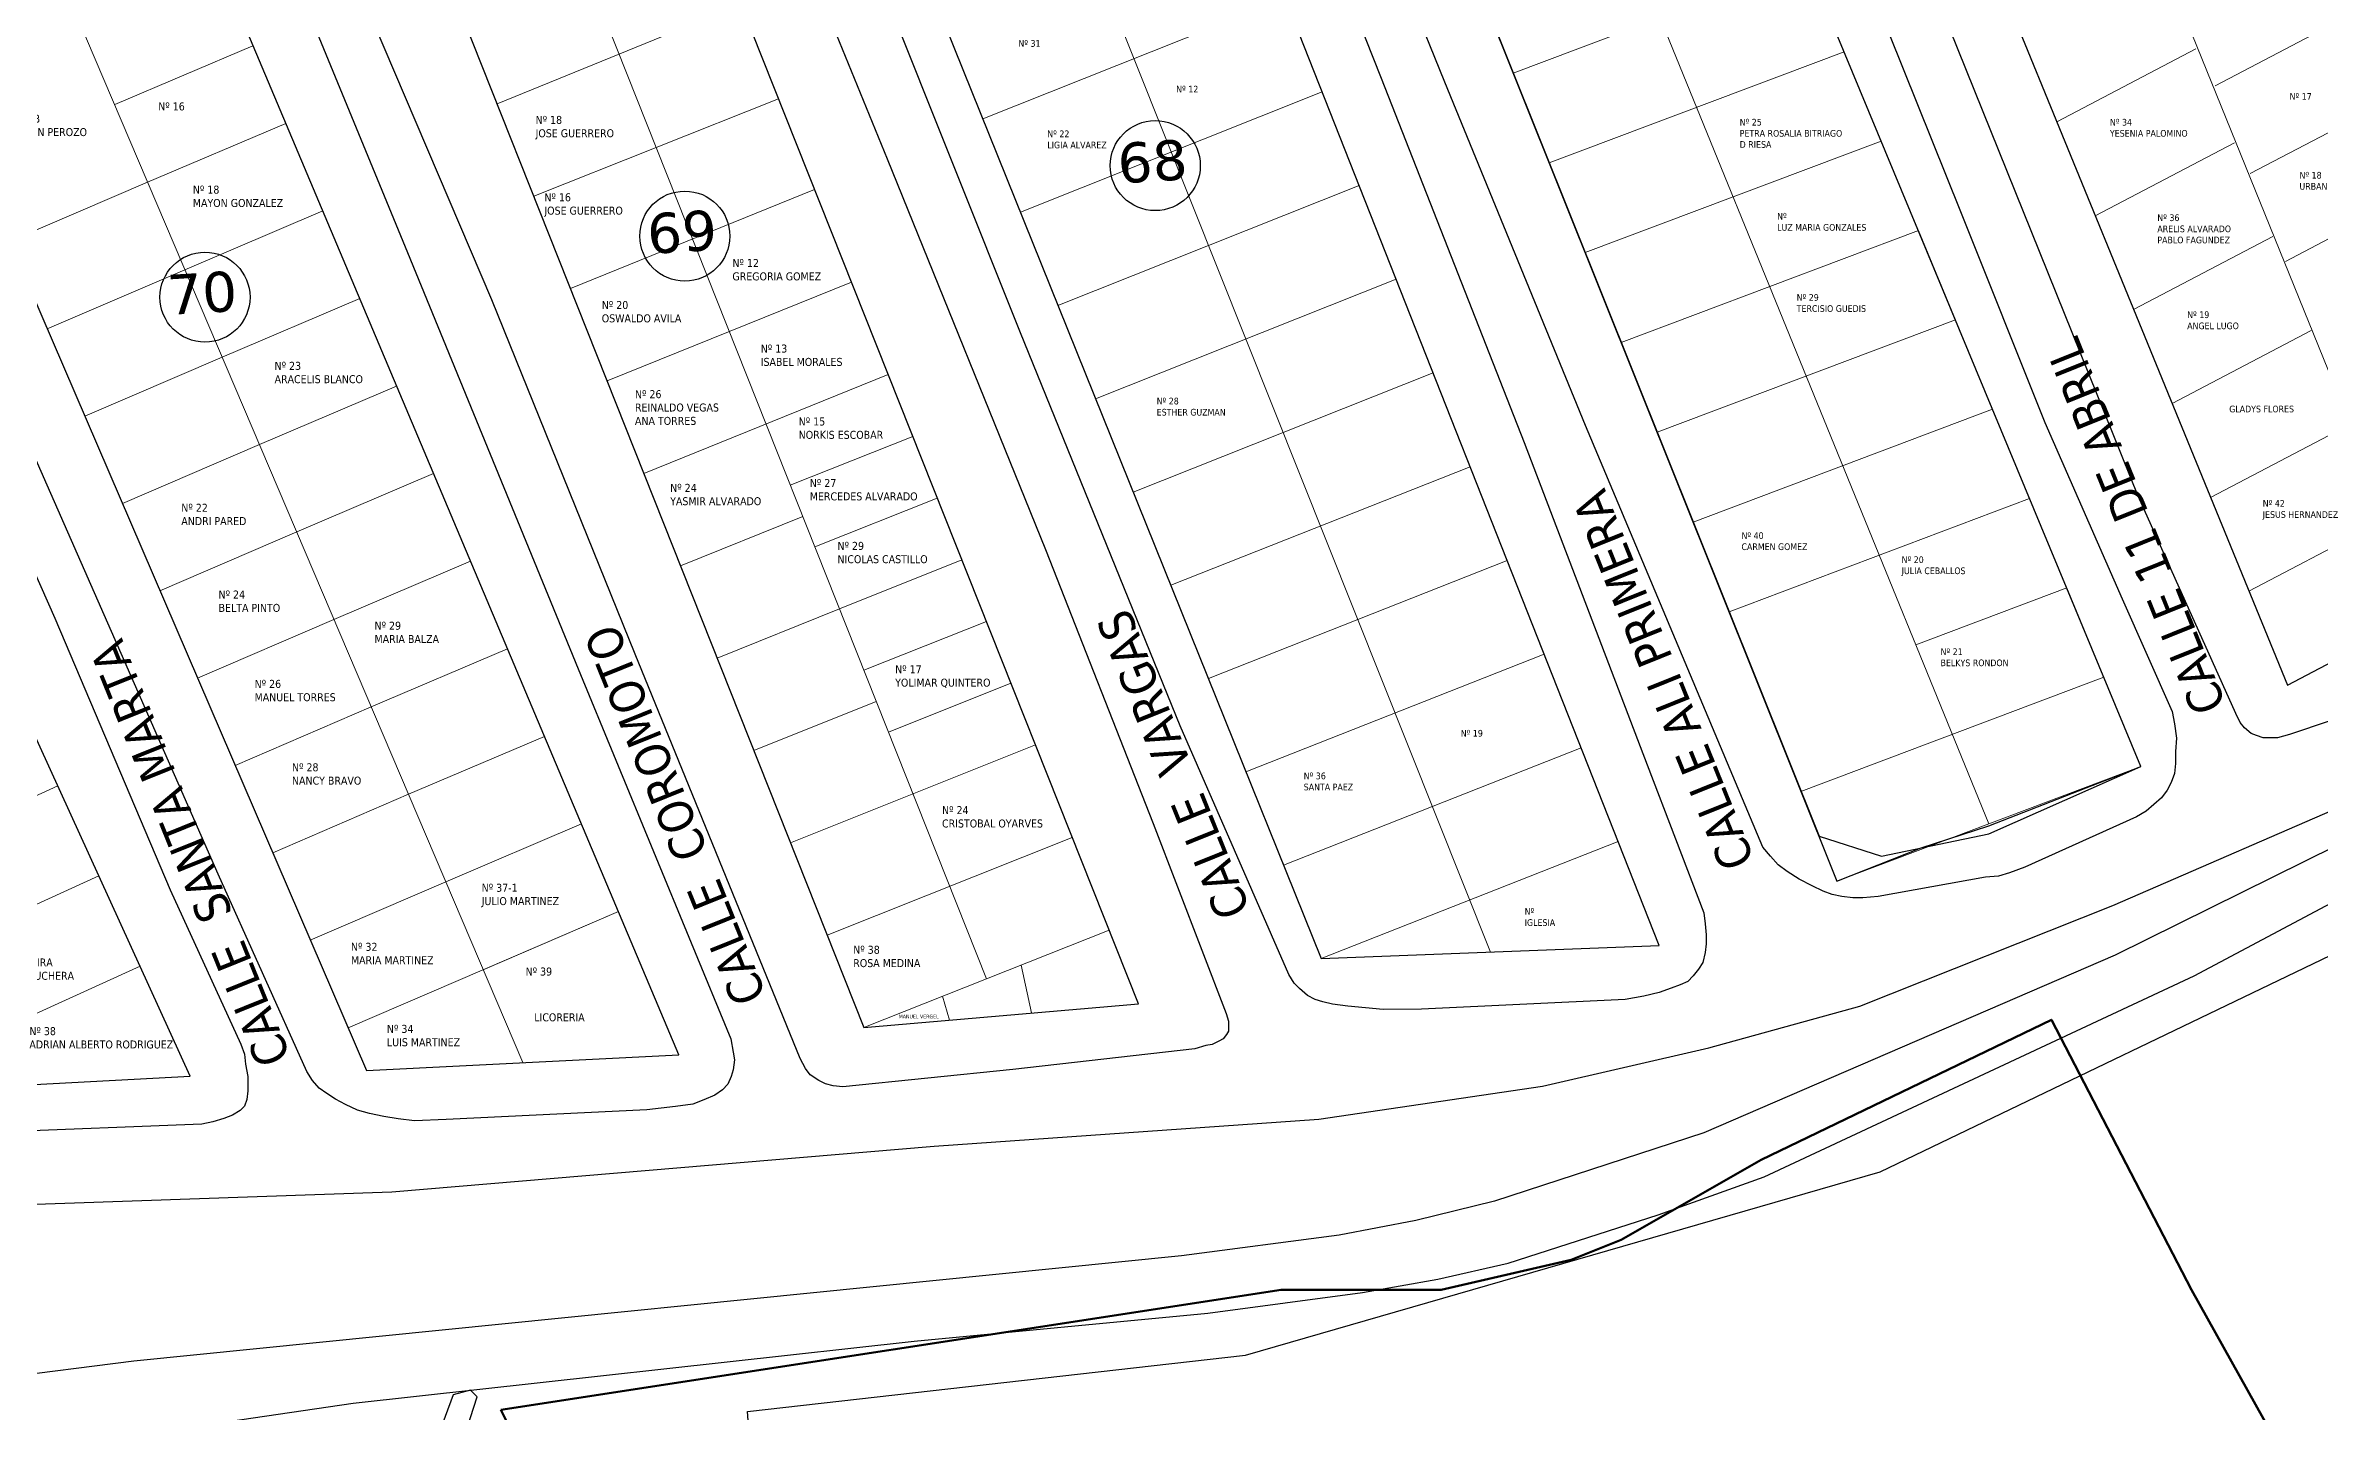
# Model space of a CAD drawing. Header units: metres. Extents: x 2 to 659295185, y -28 to 1124222152.
# Drawn here: x 657692.5 to 657919.8, y 1122568.8 to 1122705.4 of the extents above; entities that cross this region are included whole.
import ezdxf

# ---------------------------------------------------------------- set-up
doc = ezdxf.new("R2010")
doc.units = ezdxf.units.M
doc.header["$MEASUREMENT"] = 0
for name, color, linetype in [('CALLES', 1, 'CONTINUOUS'), ('CERCA', 7, 'CONTINUOUS'), ('Cota', 3, 'CONTINUOUS'), ('MANZANA', 30, 'CONTINUOUS'), ('Numero de manzana', 6, 'CONTINUOUS'), ('Parcelas', 140, 'CONTINUOUS')]:
    doc.layers.add(name, color=color, linetype=linetype)
doc.styles.add('ROMAN', font='verdana.ttf')
doc.styles.get("Standard").update_dxf_attribs({"font": 'tahoma.ttf'})

msp = doc.modelspace()

# ---------------------------------------------------------------- linework, layer by layer
at = {"layer": 'CERCA', "lineweight": 0}
for p, q in [((657930.4691, 1122648.7456), (657851.5912, 1122843.5878)), ((657909.3648, 1122701.3716), (657923.2989, 1122708.6807)), ((657893.5415, 1122697.7668), (657907.4536, 1122705.0642)), ((657912.8764, 1122692.5983), (657926.8105, 1122699.9074)), ((657897.3835, 1122688.3829), (657911.2957, 1122695.6803)), ((657916.3881, 1122683.825), (657930.3221, 1122691.1341)), ((657901.2256, 1122678.999), (657915.1378, 1122686.2964)), ((657905.0677, 1122669.6151), (657918.9799, 1122676.9125)), ((657908.9098, 1122660.2311), (657922.822, 1122667.5286)), ((657912.7519, 1122650.8472), (657926.6641, 1122658.1446))]:
    msp.add_line(p, q, dxfattribs=at)
at = {"layer": 'MANZANA', "lineweight": -2}
for p, q in [((657755.131, 1122746.6382), (657776.6197, 1122694.0889)), ((657755.131, 1122746.6382), (657776.6197, 1122694.0889)), ((657812.151, 1122737.0501), (657826.0041, 1122702.1572)), ((657812.151, 1122737.0501), (657826.0041, 1122702.1572)), ((657832.3616, 1122701.7473), (657819.0693, 1122734.5306)), ((657832.3616, 1122701.7473), (657819.0693, 1122734.5306)), ((657711.7166, 1122725.9824), (657728.6619, 1122684.7008)), ((657711.7166, 1122725.9824), (657728.6619, 1122684.7008)), ((657870.6223, 1122721.9332), (657883.9229, 1122688.8099)), ((657870.6223, 1122721.9332), (657883.9229, 1122688.8099)), ((657737.1221, 1122679.9817), (657720.4078, 1122719.1638)), ((657737.1221, 1122679.9817), (657720.4078, 1122719.1638)), ((657789.9532, 1122676.6724), (657776.3228, 1122710.7855)), ((657789.9532, 1122676.6724), (657776.3228, 1122710.7855)), ((657901.6844, 1122660.3557), (657882.8509, 1122707.0562)), ((657901.6844, 1122660.3557), (657882.8509, 1122707.0562)), ((657826.0041, 1122702.1572), (657840.3023, 1122665.7246)), ((657826.0041, 1122702.1572), (657840.3023, 1122665.7246)), ((657846.429, 1122667.4143), (657832.3616, 1122701.7473)), ((657846.429, 1122667.4143), (657832.3616, 1122701.7473)), ((657776.6197, 1122694.0889), (657792.46, 1122655.0068)), ((657776.6197, 1122694.0889), (657792.46, 1122655.0068)), ((657675.2783, 1122688.9999), (657693.4356, 1122648.1582)), ((657675.2783, 1122688.9999), (657693.4356, 1122648.1582)), ((657883.9229, 1122688.8099), (657892.3419, 1122667.7242)), ((657883.9229, 1122688.8099), (657892.3419, 1122667.7242)), ((657728.6619, 1122684.7008), (657745.7225, 1122643.0792)), ((657728.6619, 1122684.7008), (657745.7225, 1122643.0792)), ((657751.4204, 1122644.539), (657737.1221, 1122679.9817)), ((657751.4204, 1122644.539), (657737.1221, 1122679.9817)), ((657709.7624, 1122622.5634), (657686.2947, 1122675.8826)), ((657709.7624, 1122622.5634), (657686.2947, 1122675.8826)), ((657805.9089, 1122637.3704), (657789.9532, 1122676.6724)), ((657805.9089, 1122637.3704), (657789.9532, 1122676.6724)), ((657864.1493, 1122625.2429), (657846.429, 1122667.4143)), ((657864.1493, 1122625.2429), (657846.429, 1122667.4143)), ((657892.3419, 1122667.7242), (657900.093, 1122650.0678)), ((657892.3419, 1122667.7242), (657900.093, 1122650.0678)), ((657840.3023, 1122665.7246), (657852.6051, 1122633.4812)), ((657840.3023, 1122665.7246), (657852.6051, 1122633.4812)), ((657911.431, 1122638.6102), (657901.6844, 1122660.3557)), ((657911.431, 1122638.6102), (657901.6844, 1122660.3557)), ((657792.46, 1122655.0068), (657803.2125, 1122627.6224)), ((657792.46, 1122655.0068), (657803.2125, 1122627.6224)), ((657693.4356, 1122648.1582), (657704.9468, 1122620.9937)), ((657693.4356, 1122648.1582), (657704.9468, 1122620.9937)), ((657900.093, 1122650.0678), (657905.0735, 1122638.8101)), ((657900.093, 1122650.0678), (657905.0735, 1122638.8101)), ((657767.9203, 1122604.1372), (657751.4204, 1122644.539)), ((657767.9203, 1122604.1372), (657751.4204, 1122644.539)), ((657745.7225, 1122643.0792), (657757.0193, 1122615.6948)), ((657745.7225, 1122643.0792), (657757.0193, 1122615.6948)), ((657816.7605, 1122612.5355), (657805.9089, 1122637.3704)), ((657816.7605, 1122612.5355), (657805.9089, 1122637.3704)), ((657905.0735, 1122638.8101), (657905.2961, 1122637.5904)), ((657905.0735, 1122638.8101), (657905.2961, 1122637.5904)), ((657905.2961, 1122637.5904), (657905.5187, 1122636.1507)), ((657905.2961, 1122637.5904), (657905.5187, 1122636.1507)), ((657911.868, 1122637.7303), (657911.431, 1122638.6102)), ((657911.868, 1122637.7303), (657911.431, 1122638.6102)), ((657912.3133, 1122637.1804), (657911.868, 1122637.7303)), ((657912.3133, 1122637.1804), (657911.868, 1122637.7303)), ((657912.973, 1122636.6306), (657912.3133, 1122637.1804)), ((657912.973, 1122636.6306), (657912.3133, 1122637.1804)), ((657913.5172, 1122636.4106), (657912.973, 1122636.6306)), ((657913.5172, 1122636.4106), (657912.973, 1122636.6306)), ((657920.856, 1122637.8803), (657916.8073, 1122636.5306)), ((657940.8109, 1122634.9809), (657899.3756, 1122614.4451)), ((657905.5187, 1122636.1507), (657905.4198, 1122634.8209)), ((657905.5187, 1122636.1507), (657905.4198, 1122634.8209)), ((657905.4198, 1122634.8209), (657905.4198, 1122633.6112)), ((657905.4198, 1122634.8209), (657905.4198, 1122633.6112)), ((657907.2668, 1122612.3855), (657951.7614, 1122636.0307)), ((657914.1769, 1122636.1907), (657913.5172, 1122636.4106)), ((657914.1769, 1122636.1907), (657913.5172, 1122636.4106)), ((657914.8365, 1122636.1907), (657914.1769, 1122636.1907)), ((657914.8365, 1122636.1907), (657914.1769, 1122636.1907)), ((657915.6034, 1122636.2006), (657914.8365, 1122636.1907)), ((657915.6034, 1122636.2006), (657914.8365, 1122636.1907)), ((657916.8073, 1122636.5306), (657915.6034, 1122636.2006)), ((657916.8073, 1122636.5306), (657915.6034, 1122636.2006)), ((657852.6051, 1122633.4812), (657858.2618, 1122618.6942)), ((657852.6051, 1122633.4812), (657858.2618, 1122618.6942)), ((657899.1282, 1122619.4241), (657930.2975, 1122632.9413)), ((657905.3208, 1122632.6114), (657904.991, 1122631.7316)), ((657905.3208, 1122632.6114), (657904.991, 1122631.7316)), ((657905.4198, 1122633.6112), (657905.3208, 1122632.6114)), ((657905.4198, 1122633.6112), (657905.3208, 1122632.6114)), ((657904.018, 1122630.1719), (657903.2511, 1122629.512)), ((657904.018, 1122630.1719), (657903.2511, 1122629.512)), ((657904.5622, 1122630.9517), (657904.018, 1122630.1719)), ((657904.5622, 1122630.9517), (657904.018, 1122630.1719)), ((657904.991, 1122631.7316), (657904.5622, 1122630.9517)), ((657904.991, 1122631.7316), (657904.5622, 1122630.9517)), ((657803.2125, 1122627.6224), (657810.5266, 1122608.6363)), ((657803.2125, 1122627.6224), (657810.5266, 1122608.6363)), ((657901.503, 1122628.2823), (657890.3464, 1122623.2533)), ((657901.503, 1122628.2823), (657890.3464, 1122623.2533)), ((657902.4843, 1122628.8421), (657901.503, 1122628.2823)), ((657902.4843, 1122628.8421), (657901.503, 1122628.2823)), ((657903.2511, 1122629.512), (657902.4843, 1122628.8421)), ((657903.2511, 1122629.512), (657902.4843, 1122628.8421)), ((657864.9162, 1122624.3631), (657864.1493, 1122625.2429)), ((657864.9162, 1122624.3631), (657864.1493, 1122625.2429)), ((657865.6913, 1122623.4832), (657864.9162, 1122624.3631)), ((657865.6913, 1122623.4832), (657864.9162, 1122624.3631)), ((657866.5736, 1122622.8234), (657865.6913, 1122623.4832)), ((657866.5736, 1122622.8234), (657865.6913, 1122623.4832)), ((657890.3464, 1122623.2533), (657888.8126, 1122622.6934)), ((657890.3464, 1122623.2533), (657888.8126, 1122622.6934)), ((657704.9468, 1122620.9937), (657712.03, 1122605.5469)), ((657704.9468, 1122620.9937), (657712.03, 1122605.5469)), ((657718.6184, 1122602.8074), (657709.7624, 1122622.5634)), ((657718.6184, 1122602.8074), (657709.7624, 1122622.5634)), ((657867.7775, 1122622.0535), (657866.5736, 1122622.8234)), ((657867.7775, 1122622.0535), (657866.5736, 1122622.8234)), ((657869.0968, 1122621.3937), (657867.7775, 1122622.0535)), ((657869.0968, 1122621.3937), (657867.7775, 1122622.0535)), ((657870.1935, 1122620.8438), (657869.0968, 1122621.3937)), ((657870.1935, 1122620.8438), (657869.0968, 1122621.3937)), ((657871.0758, 1122620.5138), (657870.1935, 1122620.8438)), ((657871.0758, 1122620.5138), (657870.1935, 1122620.8438)), ((657886.4049, 1122622.2435), (657875.677, 1122620.3139)), ((657886.4049, 1122622.2435), (657875.677, 1122620.3139)), ((657887.7242, 1122622.3635), (657886.4049, 1122622.2435)), ((657887.7242, 1122622.3635), (657886.4049, 1122622.2435)), ((657888.8126, 1122622.6934), (657887.7242, 1122622.3635)), ((657888.8126, 1122622.6934), (657887.7242, 1122622.3635)), ((657858.2618, 1122618.6942), (657858.3772, 1122617.5844)), ((657858.2618, 1122618.6942), (657858.3772, 1122617.5844)), ((657872.0571, 1122620.3039), (657871.0758, 1122620.5138)), ((657872.0571, 1122620.3039), (657871.0758, 1122620.5138)), ((657873.1538, 1122620.1939), (657872.0571, 1122620.3039)), ((657873.1538, 1122620.1939), (657872.0571, 1122620.3039)), ((657874.1433, 1122620.1939), (657873.1538, 1122620.1939)), ((657874.1433, 1122620.1939), (657873.1538, 1122620.1939)), ((657873.8629, 1122609.3561), (657899.1282, 1122619.4241)), ((657873.8629, 1122609.3561), (657899.1282, 1122619.4241)), ((657875.677, 1122620.3139), (657874.1433, 1122620.1939)), ((657875.677, 1122620.3139), (657874.1433, 1122620.1939)), ((657858.3772, 1122617.5844), (657858.4927, 1122616.4747)), ((657858.3772, 1122617.5844), (657858.4927, 1122616.4747)), ((657858.4927, 1122616.4747), (657858.4927, 1122615.5948)), ((657858.4927, 1122616.4747), (657858.4927, 1122615.5948)), ((657757.0193, 1122615.6948), (657761.0103, 1122606.0968)), ((657757.0193, 1122615.6948), (657761.0103, 1122606.0968)), ((657858.3855, 1122614.705), (657858.1711, 1122613.7152)), ((657858.3855, 1122614.705), (657858.1711, 1122613.7152)), ((657899.3756, 1122614.4451), (657858.2453, 1122596.6787)), ((657858.4927, 1122615.5948), (657858.3855, 1122614.705)), ((657858.4927, 1122615.5948), (657858.3855, 1122614.705)), ((657817.3129, 1122611.6556), (657816.7605, 1122612.5355)), ((657817.3129, 1122611.6556), (657816.7605, 1122612.5355)), ((657817.8572, 1122611.1058), (657817.3129, 1122611.6556)), ((657817.8572, 1122611.1058), (657817.3129, 1122611.6556)), ((657856.6456, 1122611.8256), (657855.8787, 1122611.4857)), ((657856.6456, 1122611.8256), (657855.8787, 1122611.4857)), ((657857.1898, 1122612.3855), (657856.6456, 1122611.8256)), ((657857.1898, 1122612.3855), (657856.6456, 1122611.8256)), ((657857.7341, 1122613.0454), (657857.1898, 1122612.3855)), ((657857.7341, 1122613.0454), (657857.1898, 1122612.3855)), ((657858.1711, 1122613.7152), (657857.7341, 1122613.0454)), ((657858.1711, 1122613.7152), (657857.7341, 1122613.0454)), ((657864.2978, 1122592.2796), (657907.2668, 1122612.3855)), ((657818.6323, 1122610.4359), (657817.8572, 1122611.1058)), ((657818.6323, 1122610.4359), (657817.8572, 1122611.1058)), ((657819.3991, 1122610.006), (657818.6323, 1122610.4359)), ((657819.3991, 1122610.006), (657818.6323, 1122610.4359)), ((657820.166, 1122609.786), (657819.3991, 1122610.006)), ((657820.166, 1122609.786), (657819.3991, 1122610.006)), ((657821.1555, 1122609.5661), (657820.166, 1122609.786)), ((657821.1555, 1122609.5661), (657820.166, 1122609.786)), ((657822.6892, 1122609.3561), (657821.1555, 1122609.5661)), ((657822.6892, 1122609.3561), (657821.1555, 1122609.5661)), ((657826.1937, 1122609.0362), (657822.6892, 1122609.3561)), ((657826.1937, 1122609.0362), (657822.6892, 1122609.3561)), ((657850.4118, 1122610.026), (657830.0363, 1122609.0562)), ((657850.4118, 1122610.026), (657830.0363, 1122609.0562)), ((657852.2671, 1122610.3659), (657850.4118, 1122610.026)), ((657852.2671, 1122610.3659), (657850.4118, 1122610.026)), ((657853.8008, 1122610.7058), (657852.2671, 1122610.3659)), ((657853.8008, 1122610.7058), (657852.2671, 1122610.3659)), ((657855.0047, 1122611.1557), (657853.8008, 1122610.7058)), ((657855.0047, 1122611.1557), (657853.8008, 1122610.7058)), ((657855.8787, 1122611.4857), (657855.0047, 1122611.1557)), ((657855.8787, 1122611.4857), (657855.0047, 1122611.1557)), ((657858.7565, 1122605.197), (657873.8629, 1122609.3561)), ((657858.7565, 1122605.197), (657873.8629, 1122609.3561)), ((657810.5266, 1122608.6363), (657810.7492, 1122607.8664)), ((657810.5266, 1122608.6363), (657810.7492, 1122607.8664)), ((657810.7492, 1122607.8664), (657810.7575, 1122607.4165)), ((657810.7492, 1122607.8664), (657810.7575, 1122607.4165)), ((657810.7575, 1122607.4165), (657810.7575, 1122606.8666)), ((657810.7575, 1122607.4165), (657810.7575, 1122606.8666)), ((657830.0363, 1122609.0562), (657826.1937, 1122609.0362)), ((657830.0363, 1122609.0562), (657826.1937, 1122609.0362)), ((657712.03, 1122605.5469), (657712.3681, 1122604.5471)), ((657712.03, 1122605.5469), (657712.3681, 1122604.5471)), ((657761.0103, 1122606.0968), (657761.2329, 1122604.767)), ((657761.0103, 1122606.0968), (657761.2329, 1122604.767)), ((657761.2329, 1122604.767), (657761.3484, 1122603.9972)), ((657761.2329, 1122604.767), (657761.3484, 1122603.9972)), ((657807.3684, 1122605.077), (657789.1864, 1122603.0074)), ((657807.3684, 1122605.077), (657789.1864, 1122603.0074)), ((657808.4651, 1122605.4169), (657807.3684, 1122605.077)), ((657808.4651, 1122605.4169), (657807.3684, 1122605.077)), ((657809.1166, 1122605.5369), (657808.4651, 1122605.4169)), ((657809.1166, 1122605.5369), (657808.4651, 1122605.4169)), ((657809.7762, 1122605.8668), (657809.1166, 1122605.5369)), ((657809.7762, 1122605.8668), (657809.1166, 1122605.5369)), ((657810.2133, 1122606.0868), (657809.7762, 1122605.8668)), ((657810.2133, 1122606.0868), (657809.7762, 1122605.8668)), ((657810.5348, 1122606.5367), (657810.2133, 1122606.0868)), ((657810.5348, 1122606.5367), (657810.2133, 1122606.0868)), ((657810.7575, 1122606.8666), (657810.5348, 1122606.5367)), ((657810.7575, 1122606.8666), (657810.5348, 1122606.5367)), ((657842.1164, 1122601.3677), (657858.7565, 1122605.197)), ((657842.1164, 1122601.3677), (657858.7565, 1122605.197)), ((657712.3681, 1122604.5471), (657712.4753, 1122603.5573)), ((657712.3681, 1122604.5471), (657712.4753, 1122603.5573)), ((657712.4753, 1122603.5573), (657712.7062, 1122602.3375)), ((657712.4753, 1122603.5573), (657712.7062, 1122602.3375)), ((657719.1709, 1122601.9276), (657718.6184, 1122602.8074)), ((657719.1709, 1122601.9276), (657718.6184, 1122602.8074)), ((657761.2412, 1122602.9974), (657761.0268, 1122602.3375)), ((657761.2412, 1122602.9974), (657761.0268, 1122602.3375)), ((657761.3484, 1122603.9972), (657761.2412, 1122602.9974)), ((657761.3484, 1122603.9972), (657761.2412, 1122602.9974)), ((657768.4728, 1122603.1374), (657767.9203, 1122604.1372)), ((657768.4728, 1122603.1374), (657767.9203, 1122604.1372)), ((657768.9181, 1122602.4775), (657768.4728, 1122603.1374)), ((657768.9181, 1122602.4775), (657768.4728, 1122603.1374)), ((657769.7921, 1122601.9276), (657768.9181, 1122602.4775)), ((657769.7921, 1122601.9276), (657768.9181, 1122602.4775)), ((657789.1864, 1122603.0074), (657772.2082, 1122601.2778)), ((657789.1864, 1122603.0074), (657772.2082, 1122601.2778)), ((657712.7062, 1122600.8978), (657712.6072, 1122600.018)), ((657712.7062, 1122600.8978), (657712.6072, 1122600.018)), ((657712.7062, 1122602.3375), (657712.7062, 1122600.8978)), ((657712.7062, 1122602.3375), (657712.7062, 1122600.8978)), ((657719.8306, 1122601.1578), (657719.1709, 1122601.9276)), ((657719.8306, 1122601.1578), (657719.1709, 1122601.9276)), ((657720.5974, 1122600.6079), (657719.8306, 1122601.1578)), ((657720.5974, 1122600.6079), (657719.8306, 1122601.1578)), ((657721.4797, 1122600.058), (657720.5974, 1122600.6079)), ((657721.4797, 1122600.058), (657720.5974, 1122600.6079)), ((657759.3941, 1122600.4479), (657758.2974, 1122599.998)), ((657759.3941, 1122600.4479), (657758.2974, 1122599.998)), ((657760.1527, 1122600.9978), (657759.3941, 1122600.4479)), ((657760.1527, 1122600.9978), (657759.3941, 1122600.4479)), ((657760.7052, 1122601.5577), (657760.1527, 1122600.9978)), ((657760.7052, 1122601.5577), (657760.1527, 1122600.9978)), ((657761.0268, 1122602.3375), (657760.7052, 1122601.5577)), ((657761.0268, 1122602.3375), (657760.7052, 1122601.5577)), ((657770.4518, 1122601.5977), (657769.7921, 1122601.9276)), ((657770.4518, 1122601.5977), (657769.7921, 1122601.9276)), ((657771.2187, 1122601.3777), (657770.4518, 1122601.5977)), ((657771.2187, 1122601.3777), (657770.4518, 1122601.5977)), ((657772.2082, 1122601.2778), (657771.2187, 1122601.3777)), ((657772.2082, 1122601.2778), (657771.2187, 1122601.3777)), ((657819.7784, 1122598.0584), (657842.1164, 1122601.3677)), ((657819.7784, 1122598.0584), (657842.1164, 1122601.3677)), ((657710.3149, 1122598.1284), (657709.2182, 1122597.7885)), ((657710.3149, 1122598.1284), (657709.2182, 1122597.7885)), ((657711.1889, 1122598.4583), (657710.3149, 1122598.1284)), ((657711.1889, 1122598.4583), (657710.3149, 1122598.1284)), ((657711.9475, 1122598.9082), (657711.1889, 1122598.4583)), ((657711.9475, 1122598.9082), (657711.1889, 1122598.4583)), ((657712.3846, 1122599.3481), (657711.9475, 1122598.9082)), ((657712.3846, 1122599.3481), (657711.9475, 1122598.9082)), ((657712.6072, 1122600.018), (657712.3846, 1122599.3481)), ((657712.6072, 1122600.018), (657712.3846, 1122599.3481)), ((657722.4692, 1122599.5081), (657721.4797, 1122600.058)), ((657722.4692, 1122599.5081), (657721.4797, 1122600.058)), ((657723.6731, 1122598.9582), (657722.4692, 1122599.5081)), ((657723.6731, 1122598.9582), (657722.4692, 1122599.5081)), ((657724.8853, 1122598.6383), (657723.6731, 1122598.9582)), ((657724.8853, 1122598.6383), (657723.6731, 1122598.9582)), ((657726.3118, 1122598.3084), (657724.8853, 1122598.6383)), ((657726.3118, 1122598.3084), (657724.8853, 1122598.6383)), ((657727.7301, 1122598.0884), (657726.3118, 1122598.3084)), ((657727.7301, 1122598.0884), (657726.3118, 1122598.3084)), ((657729.3792, 1122597.8784), (657727.7301, 1122598.0884)), ((657729.3792, 1122597.8784), (657727.7301, 1122598.0884)), ((657732.5539, 1122598.0084), (657729.3792, 1122597.8784)), ((657732.5539, 1122598.0084), (657729.3792, 1122597.8784)), ((657752.6078, 1122598.9782), (657732.5539, 1122598.0084)), ((657752.6078, 1122598.9782), (657732.5539, 1122598.0084)), ((657755.4526, 1122599.3182), (657752.6078, 1122598.9782)), ((657755.4526, 1122599.3182), (657752.6078, 1122598.9782)), ((657757.2007, 1122599.5481), (657755.4526, 1122599.3182)), ((657757.2007, 1122599.5481), (657755.4526, 1122599.3182)), ((657758.2974, 1122599.998), (657757.2007, 1122599.5481)), ((657758.2974, 1122599.998), (657757.2007, 1122599.5481)), ((657781.3281, 1122595.349), (657819.7784, 1122598.0584)), ((657781.3281, 1122595.349), (657819.7784, 1122598.0584)), ((657708.1215, 1122597.5685), (657683.252, 1122596.5687)), ((657708.1215, 1122597.5685), (657683.252, 1122596.5687)), ((657709.2182, 1122597.7885), (657708.1215, 1122597.5685)), ((657709.2182, 1122597.7885), (657708.1215, 1122597.5685)), ((657858.2453, 1122596.6787), (657837.3503, 1122589.8401)), ((657727.1116, 1122590.7899), (657781.3281, 1122595.349)), ((657727.1116, 1122590.7899), (657781.3281, 1122595.349)), ((657853.6854, 1122588.4804), (657864.2978, 1122592.2796)), ((657687.0121, 1122589.4002), (657727.1116, 1122590.7899)), ((657687.0121, 1122589.4002), (657727.1116, 1122590.7899)), ((657837.3503, 1122589.8401), (657829.4673, 1122587.9305)), ((657829.4673, 1122587.9305), (657821.8069, 1122586.4508)), ((657838.6944, 1122583.6513), (657853.6854, 1122588.4804)), ((657806.0326, 1122584.3912), (657701.3269, 1122573.8633)), ((657821.8069, 1122586.4508), (657806.0326, 1122584.3912)), ((657824.1322, 1122580.7119), (657831.6854, 1122582.0717)), ((657831.6854, 1122582.0717), (657838.6944, 1122583.6513)), ((657808.6878, 1122578.6524), (657824.1322, 1122580.7119)), ((657779.3326, 1122575.8729), (657808.6878, 1122578.6524)), ((657723.2608, 1122569.6442), (657779.3326, 1122575.8729)), ((657701.3269, 1122573.8633), (657657.0797, 1122568.2545)), ((657734.986, 1122570.9467), (657733.2379, 1122570.4968)), ((657735.6457, 1122570.2868), (657734.986, 1122570.9467)), ((657702.1267, 1122566.5648), (657723.2608, 1122569.6442)), ((657733.2379, 1122570.4968), (657729.4448, 1122560.1889)), ((657733.2709, 1122562.9683), (657735.6457, 1122570.2868))]:
    msp.add_line(p, q, dxfattribs=at)
at = {"layer": 'MANZANA'}
msp.add_lwpolyline([(658282.1334, 1122189.9519), (658254.6438, 1121994.5876), (658181.3381, 1121981.4302), (658136.227, 1121990.8283), (658104.2732, 1122029.8307), (658066.6806, 1122087.6294), (658026.2685, 1122135.56), (658002.773, 1122189.5995), (657974.1087, 1122226.2523), (657954.8995, 1122281.6684), (657910.7719, 1122353.5938), (657846.486, 1122451.3442), (657799.3028, 1122493.1601), (657763.5898, 1122556.1278), (657762.65, 1122568.8153), (657812.4602, 1122574.4542), (657875.8978, 1122592.7807), (657974.5786, 1122640.2414), (658071.3796, 1122688.172), (658089.7061, 1122707.4382), (658126.3589, 1122738.4522), (658148.0921, 1122756.1912)], dxfattribs=at)
at = {"layer": 'Numero de manzana', "lineweight": -2}
for centre in [(657803.4225, 1122693.3983), (657756.3982, 1122686.3511), (657708.4333, 1122680.2436), (657708.4333, 1122680.2436)]:
    msp.add_circle(centre, 4.5001, dxfattribs=at)
at = {"layer": 'Parcelas', "lineweight": 0}
for p, q in [((657820.3898, 1122829.8361), (657901.9447, 1122633.3215)), ((657806.4268, 1122824.6053), (657886.7538, 1122627.5852)), ((657871.5629, 1122621.8489), (657792.4639, 1122819.3745)), ((657775.7429, 1122813.1697), (657849.6889, 1122625.8295)), ((657836.9238, 1122614.7664), (657760.2857, 1122806.9421)), ((657820.0083, 1122614.1141), (657744.8285, 1122800.7145)), ((657798.8069, 1122616.9668), (657728.8989, 1122792.8237)), ((657716.7658, 1122787.7564), (657786.5436, 1122612.0918)), ((657704.6327, 1122782.6892), (657774.2852, 1122607.2187)), ((657749.7568, 1122618.8171), (657683.2622, 1122776.4307)), ((657740.2067, 1122603.7073), (657669.1313, 1122770.5076)), ((657636.7824, 1122756.2634), (657701.9384, 1122613.3569)), ((657868.5813, 1122713.7139), (657839.2042, 1122702.6548)), ((657762.0132, 1122709.5231), (657737.6259, 1122699.5716)), ((657786.1774, 1122698.0843), (657816.4132, 1122710.1326)), ((657713.2219, 1122705.3893), (657699.4084, 1122699.5032)), ((657842.7996, 1122693.6764), (657872.2884, 1122704.7814)), ((657872.2884, 1122704.7814), (657875.9954, 1122695.8489)), ((657839.2042, 1122702.6548), (657842.7996, 1122693.6764)), ((657820.1105, 1122700.7656), (657789.9363, 1122688.7543)), ((657823.8078, 1122691.3986), (657820.1105, 1122700.7656)), ((657737.6259, 1122699.5716), (657741.2919, 1122690.3363)), ((657741.2919, 1122690.3363), (657765.772, 1122700.0678)), ((657765.772, 1122700.0678), (657769.372, 1122691.0118)), ((657789.9363, 1122688.7543), (657786.1774, 1122698.0843)), ((657716.5095, 1122697.6239), (657702.6959, 1122691.7378)), ((657875.9954, 1122695.8489), (657846.395, 1122684.698)), ((657702.6959, 1122691.7378), (657688.9038, 1122685.8025)), ((657793.6953, 1122679.4242), (657823.8078, 1122691.3986)), ((657720.2036, 1122688.8676), (657706.4214, 1122682.9949)), ((657769.372, 1122691.0118), (657744.9578, 1122681.101)), ((657849.9905, 1122675.7195), (657879.7025, 1122686.9164)), ((657879.7025, 1122686.9164), (657883.4095, 1122677.9839)), ((657846.395, 1122684.698), (657849.9905, 1122675.7195)), ((657706.4214, 1122682.9949), (657692.6605, 1122677.0729)), ((657827.5051, 1122682.0316), (657797.4543, 1122670.0942)), ((657831.2024, 1122672.6646), (657827.5051, 1122682.0316)), ((657723.8978, 1122680.1113), (657710.1469, 1122674.2519)), ((657744.9578, 1122681.101), (657748.6237, 1122671.8657)), ((657748.6237, 1122671.8657), (657773.0514, 1122681.7562)), ((657773.0514, 1122681.7562), (657776.7307, 1122672.5006)), ((657797.4543, 1122670.0942), (657793.6953, 1122679.4242)), ((657883.4095, 1122677.9839), (657853.5859, 1122666.7411)), ((657710.1469, 1122674.2519), (657696.4172, 1122668.3434)), ((657727.5919, 1122671.355), (657713.8723, 1122665.5089)), ((657776.7307, 1122672.5006), (657752.2896, 1122662.6304)), ((657801.2133, 1122660.7642), (657831.2024, 1122672.6646)), ((657857.1813, 1122657.7626), (657887.1165, 1122669.0515)), ((657887.1165, 1122669.0515), (657890.8236, 1122660.119)), ((657779.1836, 1122666.3301), (657766.932, 1122661.4635)), ((657853.5859, 1122666.7411), (657857.1813, 1122657.7626)), ((657713.8723, 1122665.5089), (657700.1739, 1122659.6139)), ((657731.2861, 1122662.5987), (657717.5978, 1122656.766)), ((657752.2896, 1122662.6304), (657755.9556, 1122653.3951)), ((657780.4101, 1122663.2449), (657784.0895, 1122653.9893)), ((657834.8997, 1122663.2975), (657804.9723, 1122651.4342)), ((657838.597, 1122653.9305), (657834.8997, 1122663.2975)), ((657781.6365, 1122660.1597), (657769.3833, 1122655.2925)), ((657804.9723, 1122651.4342), (657801.2133, 1122660.7642)), ((657890.8236, 1122660.119), (657860.7767, 1122648.7842)), ((657755.9556, 1122653.3951), (657768.181, 1122658.3193)), ((657717.5978, 1122656.766), (657703.9306, 1122650.8843)), ((657734.9802, 1122653.8424), (657721.3233, 1122648.023)), ((657784.0895, 1122653.9893), (657771.8535, 1122649.0738)), ((657808.7313, 1122642.1041), (657838.597, 1122653.9305)), ((657879.4513, 1122645.4961), (657894.5306, 1122651.1865)), ((657894.5306, 1122651.1865), (657898.2377, 1122642.254)), ((657721.3233, 1122648.023), (657707.6873, 1122642.1548)), ((657771.8535, 1122649.0738), (657759.6215, 1122644.1599)), ((657860.7767, 1122648.7842), (657864.3721, 1122639.8058)), ((657786.5424, 1122647.8189), (657774.2859, 1122642.9503)), ((657738.6743, 1122645.086), (657725.0488, 1122639.28)), ((657759.6215, 1122644.1599), (657763.2874, 1122634.9246)), ((657787.7688, 1122644.7337), (657791.4482, 1122635.478)), ((657842.2943, 1122644.5635), (657812.4903, 1122632.7741)), ((657845.9916, 1122635.1965), (657842.2943, 1122644.5635)), ((657788.9953, 1122641.6485), (657776.7502, 1122636.7464)), ((657812.4903, 1122632.7741), (657808.7313, 1122642.1041)), ((657898.2377, 1122642.254), (657867.9675, 1122630.8273)), ((657725.0488, 1122639.28), (657711.444, 1122633.4253)), ((657763.2874, 1122634.9246), (657775.526, 1122639.8283)), ((657742.3685, 1122636.3297), (657728.7742, 1122630.5371)), ((657791.4482, 1122635.478), (657766.9533, 1122625.6893)), ((657816.2493, 1122623.4441), (657845.9916, 1122635.1965)), ((657901.9447, 1122633.3215), (657871.5629, 1122621.8489)), ((657693.7196, 1122631.3831), (657665.8911, 1122618.6951)), ((657697.829, 1122622.37), (657693.7196, 1122631.3831)), ((657728.7742, 1122630.5371), (657715.2007, 1122624.6958)), ((657746.0626, 1122627.5734), (657732.4997, 1122621.7941)), ((657766.9533, 1122625.6893), (657770.6192, 1122616.454)), ((657770.6192, 1122616.454), (657795.1276, 1122626.2224)), ((657820.0083, 1122614.1141), (657849.6889, 1122625.8295)), ((657669.9183, 1122609.6445), (657697.829, 1122622.37)), ((657732.4997, 1122621.7941), (657718.9574, 1122615.9662)), ((657749.7568, 1122618.8171), (657722.7349, 1122607.1884)), ((657749.7568, 1122618.8171), (657736.2458, 1122613.0027)), ((657755.7983, 1122604.4967), (657749.7568, 1122618.8171)), ((657774.2852, 1122607.2187), (657798.8069, 1122616.9668)), ((657673.9455, 1122600.5939), (657701.9384, 1122613.3569)), ((657790.0084, 1122613.4691), (657791.0691, 1122608.6764)), ((657782.1468, 1122610.3439), (657782.8499, 1122607.9625))]:
    msp.add_line(p, q, dxfattribs=at)
at = {"layer": 'Parcelas', "lineweight": -3}
for points in [[(657866.8068, 1122849.8176), (657836.3863, 1122837.3624), (657916.594, 1122641.4633), (657944.3687, 1122656.0408), (657866.8068, 1122849.8176)], [(657820.3898, 1122829.8361), (657792.4639, 1122819.3745), (657869.7788, 1122626.3459), (657876.0111, 1122624.3561), (657886.7386, 1122626.5965), (657901.9447, 1122633.3215), (657820.3898, 1122829.8361)], [(657820.3898, 1122829.8361), (657792.4639, 1122819.3745), (657871.5629, 1122621.8489), (657879.982, 1122625.1849), (657886.7562, 1122627.3896), (657901.9447, 1122633.3215), (657820.3898, 1122829.8361)], [(657775.7429, 1122813.1697), (657744.8285, 1122800.7145), (657820.0083, 1122614.1141), (657853.7988, 1122615.4172), (657775.7429, 1122813.1697)], [(657775.7429, 1122813.1697), (657744.8285, 1122800.7145), (657820.0083, 1122614.1141), (657853.7988, 1122615.4172), (657775.7429, 1122813.1697)], [(657728.8989, 1122792.8237), (657704.6327, 1122782.6892), (657774.2852, 1122607.2187), (657801.7344, 1122609.6026), (657728.8989, 1122792.8237)], [(657728.8989, 1122792.8237), (657704.6327, 1122782.6892), (657774.2852, 1122607.2187), (657801.7344, 1122609.6026), (657728.8989, 1122792.8237)], [(657683.2622, 1122776.4307), (657655.0004, 1122764.5845), (657724.5735, 1122602.9158), (657755.7983, 1122604.4967), (657683.2622, 1122776.4307)], [(657683.2622, 1122776.4307), (657655.0004, 1122764.5845), (657724.5735, 1122602.9158), (657755.7983, 1122604.4967), (657683.2622, 1122776.4307)], [(657636.7824, 1122756.2634), (657609.5103, 1122745.4034), (657673.9455, 1122600.5939), (657706.9481, 1122602.3692), (657636.7824, 1122756.2634)], [(657636.7824, 1122756.2634), (657609.5103, 1122745.4034), (657673.9455, 1122600.5939), (657706.9481, 1122602.3692), (657636.7824, 1122756.2634)]]:
    msp.add_lwpolyline(points, dxfattribs=at)
at = {"layer": 'Parcelas', "lineweight": 60}
for points in [[(657738, 1122569), (657816, 1122581), (657832, 1122581), (657845, 1122584), (657850, 1122586), (657864, 1122594), (657893, 1122608), (657907, 1122581), (657931, 1122538)], [(657742, 1122561), (657738, 1122569)]]:
    msp.add_lwpolyline(points, dxfattribs=at)

# ---------------------------------------------------------------- texts
at = {"layer": 'CALLES', "color": 0}
for s, p in [('CALLE 11 DE ABRIL', (657910.5131, 1122639.4385)), ('CALLE 11 DE ABRIL', (657910.5131, 1122639.4385)), ('CALLE ALI PRIMERA', (657863.3749, 1122623.8779)), ('CALLE ALI PRIMERA', (657863.3749, 1122623.8779)), ('CALLE  VARGAS', (657812.9574, 1122618.9641)), ('CALLE  VARGAS', (657812.9574, 1122618.9641)), ('CALLE  SANTA MARTA', (657717.0413, 1122604.2225)), ('CALLE  SANTA MARTA', (657717.0413, 1122604.2225)), ('CALLE  COROMOTO', (657764.5895, 1122610.3648)), ('CALLE  COROMOTO', (657764.5895, 1122610.3648))]:
    msp.add_text(s, height=3.5001, rotation=111.955417, dxfattribs=at).set_placement(p)
at = {"layer": 'Cota', "lineweight": 0, "attachment_point": 1}
for s, width, heights, insert, char_height in [('Nº 31', 17.52809, [0], (657789.7447, 1122705.9473), 0.66716), ('Nº 12', 17.52809, [0], (657805.5161, 1122701.3833), 0.66716), ('Nº 17', 17.52809, [0], (657916.8165, 1122700.6508), 0.66716), ('Nº 14-B\\PCARMEN PEROZO', 12.315224, [0], (657688.3114, 1122698.4874), 0.8), ('Nº 16', 11.674994, [0], (657703.7602, 1122699.7198), 0.8), ('Nº 18\\PJOSE GUERRERO', 11.674994, [0], (657741.4804, 1122698.369), 0.8), ('Nº 25\\PPETRA ROSALIA BITRIAGO\\PD RIESA', 17.52809, [0], (657861.8425, 1122698.0742), 0.667156), ('Nº 34\\PYESENIA PALOMINO', 17.52809, [0], (657898.8502, 1122698.0724), 0.667156), ('Nº 22\\PLIGIA ALVAREZ', 17.52809, [0], (657792.6321, 1122696.9117), 0.667156), ('Nº 18\\PMAYON GONZALEZ', 11.674994, [0], (657707.2188, 1122691.3988), 0.8), ('Nº 18\\PURBANO VARGAS', 17.52809, [0], (657917.8014, 1122692.7718), 0.667156), ('Nº 16\\PJOSE GUERRERO', 11.674994, [0], (657742.3588, 1122690.6327), 0.8), ('Nº \\PLUZ MARIA GONZALES', 17.52809, [0], (657865.5872, 1122688.6681), 0.667156), ('Nº 36\\PARELIS ALVARADO\\PPABLO FAGUNDEZ', 17.52809, [0], (657903.5921, 1122688.5228), 0.667156), ('Nº 12\\PGREGORIA GOMEZ', 11.674994, [0], (657761.1528, 1122684.0595), 0.8), ('Nº 20\\POSWALDO AVILA', 11.674994, [0], (657748.092, 1122679.8614), 0.8), ('Nº 29\\PTERCISIO GUEDIS', 17.52809, [0], (657867.5395, 1122680.5565), 0.667156), ('Nº 19\\PANGEL LUGO', 17.52809, [0], (657906.5762, 1122678.8244), 0.66716), ('Nº 13\\PISABEL MORALES', 11.674994, [0], (657763.9848, 1122675.5073), 0.8), ('Nº 23\\PARACELIS BLANCO', 11.674994, [0], (657715.3886, 1122673.7799), 0.8), ('Nº 26\\PREINALDO VEGAS \\PANA TORRES', 11.674994, [0], (657751.4128, 1122670.9463), 0.8), ('Nº 28\\PESTHER GUZMAN', 17.52809, [0], (657803.565, 1122670.1902), 0.667156), ('GLADYS FLORES', 17.52809, [0], (657910.7789, 1122669.3982), 0.667156), ('Nº 15\\PNORKIS ESCOBAR', 11.674994, [0], (657767.7791, 1122668.2152), 0.8), ('Nº 24\\PYASMIR ALVARADO', 11.674994, [2.1833], (657754.9362, 1122661.5788), 0.8), ('Nº 27\\PMERCEDES ALVARADO', 11.674994, [0], (657768.8894, 1122662.0618), 0.8), ('Nº 22\\PANDRI PARED', 12.315224, [0], (657706.0658, 1122659.5905), 0.8), ('Nº 42\\PJESUS HERNANDEZ', 17.52809, [0], (657914.1275, 1122659.9601), 0.667156), ('Nº 29\\PNICOLAS CASTILLO', 11.674994, [0], (657771.6597, 1122655.7793), 0.8), ('Nº 40\\PCARMEN GOMEZ', 17.52809, [0], (657862.0242, 1122656.7391), 0.667156), ('Nº 20\\PJULIA CEBALLOS', 17.52809, [0], (657878.0331, 1122654.3322), 0.667156), ('Nº 24\\PBELTA PINTO', 12.315224, [0], (657709.788, 1122650.9133), 0.8), ('Nº 29\\PMARIA BALZA', 11.674994, [0], (657725.3796, 1122647.7951), 0.8), ('Nº 17\\PYOLIMAR QUINTERO', 11.674994, [0], (657777.423, 1122643.4387), 0.8), ('Nº 21\\PBELKYS RONDON', 17.52809, [0], (657881.9233, 1122645.1291), 0.667156), ('Nº 26\\PMANUEL TORRES', 12.315224, [0], (657713.3925, 1122641.9785), 0.8), ('Nº 19', 17.52809, [0], (657833.9602, 1122636.9764), 0.66716), ('Nº 28\\PNANCY BRAVO', 12.315224, [0], (657717.1279, 1122633.6395), 0.8), ('Nº 36\\PSANTA PAEZ', 17.52809, [0], (657818.2608, 1122632.7124), 0.66716), ('Nº 24\\PCRISTOBAL OYARVES', 11.674994, [0], (657782.1087, 1122629.3539), 0.8), ('Nº 37-1\\PJULIO MARTINEZ', 11.674994, [0], (657736.0889, 1122621.5953), 0.8), ('Nº \\PIGLESIA', 17.52809, [0], (657840.349, 1122619.1604), 0.66716), ('Nº 27\\PCARLOS SIRA\\PTALLE CAUCHERA', 13.67712, [0], (657686.9101, 1122615.459), 0.8), ('Nº 32 \\PMARIA MARTINEZ', 11.674994, [0], (657723.024, 1122615.6873), 0.8), ('Nº 38\\PROSA MEDINA', 11.674994, [0], (657773.2334, 1122615.3943), 0.8), ('Nº 39', 11.674994, [0], (657740.4809, 1122613.2168), 0.8), ('Nº 38\\PADRIAN ALBERTO RODRIGUEZ', 14.672545, [0], (657690.878, 1122607.2577), 0.8), ('Nº 34\\PLUIS MARTINEZ', 11.674994, [0], (657726.6166, 1122607.4812), 0.8), ('LICORERIA', 11.674994, [0], (657741.3487, 1122608.6395), 0.8), ('MANUEL VERGEL', 11.674994, [0], (657777.7808, 1122608.5089), 0.380036)]:
    msp.add_mtext_dynamic_manual_height_columns(s, width=width, gutter_width=9.6186, heights=heights, dxfattribs=dict(at, insert=insert, char_height=char_height))
at = {"layer": 'Numero de manzana', "lineweight": -2, "style": 'ROMAN'}
for s, p in [('68', (657799.7749, 1122691.6217)), ('68', (657799.7749, 1122691.6217)), ('69', (657752.7505, 1122684.5745)), ('69', (657752.7505, 1122684.5745)), ('70', (657704.7856, 1122678.4669)), ('70', (657704.7856, 1122678.4669))]:
    msp.add_text(s, height=4, rotation=3.491535, dxfattribs=at).set_placement(p)

doc.saveas('drawing.dxf')
